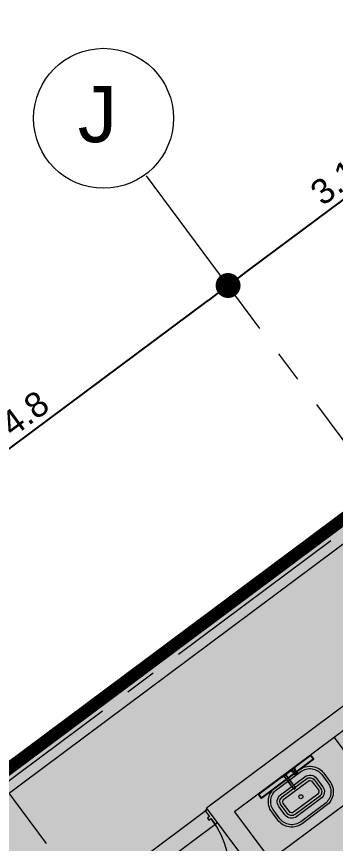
# Model space of a CAD drawing. Header units: metres. Extents: x -466 to 1322, y -1072 to 50.
# Drawn here: x 436.33 to 439.53, y -177.75 to -169.47 of the extents above; entities that cross this region are included whole.
import ezdxf

# ---------------------------------------------------------------- set-up
doc = ezdxf.new("R2010")
doc.units = ezdxf.units.M
for name, pattern in [('B1 P BAJA$0$HIDDEN', [9.525, 6.35, -3.175]), ('CENTER2', [28.575, 19.05, -3.175, 3.175, -3.175]), ('OCULTA2', [0.3, 0.2, -0.1])]:
    doc.linetypes.add(name, pattern=pattern)
for name, color, linetype, lineweight in [('A - Hatch muros', 4, 'Continuous', 0), ('A - MURO BAJO', 2, 'Continuous', 0), ('A - PROY', 250, 'B1 P BAJA$0$HIDDEN', 0), ('A - TXT 100 -1', 2, 'Continuous', 0), ('A-ACCESORIOS DE BAÑO', 6, 'Continuous', 0), ('A-COTAS', 41, 'Continuous', 0), ('A-DOOR', 2, 'Continuous', 9), ('A-EJES', 61, 'CENTER2', 0), ('A-Fixt', 122, 'Continuous', 5), ('A-MURO INT', 4, 'Continuous', 0)]:
    doc.layers.add(name, color=color, linetype=linetype, lineweight=lineweight)
for name, color, linetype in [('A-MIRROR', 8, 'Continuous'), ('A-PUERTA', 2, 'Continuous'), ('Poligono Fisico', 3, 'Continuous')]:
    doc.layers.add(name, color=color, linetype=linetype)
doc.layers.add('Hatch Interior', color=7, linetype='Continuous', lineweight=0, true_color=0xaf6350)
doc.styles.get("Standard").update_dxf_attribs({"font": 'arial.ttf'})
doc.styles.add('Style-Arial', font='arial.ttf')
doc.dimstyles.new('ISO-25', dxfattribs={"dimscale": 0.1, "dimtxt": 2.5, "dimasz": 2.5, "dimexe": 1.25, "dimexo": 0.625, "dimtad": 1, "dimdsep": 46, "dimtxsty": 'Standard', "dimblk": 'DOT', "dimcen": 2.5, "dimadec": 0, "dimazin": 0, "dimtfac": 1, "dimtmove": 0, "dimatfit": 3, "dimfxl": 1, "dimarcsym": 0})

# ---------------------------------------------------------------- blocks, each defined once
blk = doc.blocks.new('JVAS_Puerta - 0_90 X 2_10-V18-Planta Baja')
at = {"color": 0}
for p, q in [((-0.425, -0.0425), (-0.425, -0.9025)), ((-0.374, -0.0425), (-0.425, -0.0425)), ((-0.374, -0.9025), (-0.374, -0.0425)), ((-0.425, -0.9025), (-0.374, -0.9025))]:
    blk.add_line(p, q, dxfattribs=at)
at = {"layer": 'A - PROY', "color": 18, "linetype": 'Continuous', "ltscale": 100, "true_color": 0x000000}
blk.add_arc((-0.425, -0.0525), 0.85, 273.43981, 0, dxfattribs=at)
at = {"layer": 'A-DOOR', "color": 253, "linetype": 'Continuous', "ltscale": 100}
for p, q in [((-0.45, 0.0425), (0.45, 0.0425)), ((-0.374, -0.1075), (0.45, -0.1075))]:
    blk.add_line(p, q, dxfattribs=at)
at = {"layer": 'A-DOOR'}
for p, q in [((-0.425, 0.0425), (-0.45, 0.0425)), ((-0.45, 0.0425), (-0.45, -0.1075)), ((-0.425, -0.0225), (-0.425, 0.0425)), ((0.45, 0.0425), (0.425, 0.0425)), ((0.425, 0.0425), (0.425, -0.0225)), ((0.45, -0.1075), (0.45, 0.0425)), ((-0.4, -0.0225), (-0.425, -0.0225)), ((-0.425, -0.1075), (-0.425, -0.0425)), ((-0.425, -0.0425), (-0.4, -0.0425)), ((-0.4, -0.0425), (-0.4, -0.0225)), ((0.425, -0.0225), (0.4, -0.0225)), ((0.4, -0.0225), (0.4, -0.0425)), ((0.4, -0.0425), (0.425, -0.0425)), ((0.425, -0.0425), (0.425, -0.1075)), ((-0.45, -0.1075), (-0.425, -0.1075)), ((0.425, -0.1075), (0.45, -0.1075))]:
    blk.add_line(p, q, dxfattribs=at)
blk = doc.blocks.new('monomando powder room')
at = {"layer": 'A-ACCESORIOS DE BAÑO'}
for p, q in [((-98.7727, -159.2227), (-98.7727, -159.2225)), ((-98.7667, -159.2225), (-98.7727, -159.2225)), ((-98.7727, -159.2225), (-98.7667, -159.2225)), ((-98.7727, -159.2233), (-98.7727, -159.2227)), ((-98.7727, -159.2243), (-98.7727, -159.2233)), ((-98.7727, -159.2255), (-98.7727, -159.2243)), ((-98.7727, -159.227), (-98.7727, -159.2255)), ((-98.7727, -159.2285), (-98.7727, -159.227)), ((-98.7727, -159.3065), (-98.7727, -159.2285)), ((-98.766, -159.2228), (-98.7667, -159.2225)), ((-98.766, -159.223), (-98.766, -159.2228)), ((-98.7657, -159.2235), (-98.766, -159.2228)), ((-98.766, -159.2236), (-98.766, -159.223)), ((-98.766, -159.2245), (-98.766, -159.2236)), ((-98.766, -159.2257), (-98.766, -159.2245)), ((-98.766, -159.227), (-98.766, -159.2257)), ((-98.766, -159.2285), (-98.766, -159.227)), ((-98.766, -159.3065), (-98.766, -159.2285)), ((-98.7657, -159.2237), (-98.7657, -159.2235)), ((-98.7657, -159.2242), (-98.7657, -159.2237)), ((-98.7657, -159.225), (-98.7657, -159.2242)), ((-98.7657, -159.226), (-98.7657, -159.225)), ((-98.7657, -159.2272), (-98.7657, -159.226)), ((-98.7657, -159.2285), (-98.7657, -159.2272)), ((-98.7657, -159.2295), (-98.7657, -159.2285)), ((-98.7657, -159.2395), (-98.7657, -159.2285)), ((-98.7657, -159.2322), (-98.7657, -159.2295)), ((-98.7657, -159.2309), (-98.7657, -159.2299)), ((-98.7657, -159.2335), (-98.7657, -159.2309)), ((-98.7657, -159.2367), (-98.7657, -159.2322)), ((-98.7657, -159.2377), (-98.7657, -159.2335)), ((-98.7657, -159.2426), (-98.7657, -159.2367)), ((-98.7657, -159.2395), (-98.7657, -159.2377)), ((-98.7657, -159.2396), (-98.7657, -159.239)), ((-98.7657, -159.2395), (-98.7657, -159.239)), ((-98.7473, -159.2395), (-98.7657, -159.2395)), ((-98.7657, -159.2395), (-98.7473, -159.2395)), ((-98.7657, -159.2413), (-98.7657, -159.2396)), ((-98.7657, -159.2441), (-98.7657, -159.2413)), ((-98.7657, -159.2493), (-98.7657, -159.2426)), ((-98.7657, -159.2477), (-98.7657, -159.2441)), ((-98.7657, -159.2519), (-98.7657, -159.2477)), ((-98.7657, -159.2565), (-98.7657, -159.2493)), ((-98.7657, -159.2565), (-98.7657, -159.2519)), ((-98.7657, -159.261), (-98.7657, -159.2565)), ((-98.7657, -159.2637), (-98.7657, -159.2565)), ((-98.7657, -159.2652), (-98.7657, -159.261)), ((-98.7657, -159.2704), (-98.7657, -159.2637)), ((-98.7657, -159.2689), (-98.7657, -159.2652)), ((-98.7657, -159.2717), (-98.7657, -159.2689)), ((-98.7657, -159.2763), (-98.7657, -159.2704)), ((-98.7657, -159.2734), (-98.7657, -159.2717)), ((-98.7657, -159.274), (-98.7657, -159.2734)), ((-98.7473, -159.2735), (-98.7657, -159.2735)), ((-98.7657, -159.3065), (-98.7657, -159.2735)), ((-98.7657, -159.2753), (-98.7657, -159.2735)), ((-98.7657, -159.2735), (-98.7473, -159.2735)), ((-98.7657, -159.274), (-98.7657, -159.2735)), ((-98.7469, -159.2397), (-98.7473, -159.2395)), ((-98.7473, -159.2735), (-98.7469, -159.2732)), ((-98.7467, -159.2402), (-98.7469, -159.2397)), ((-98.7469, -159.2403), (-98.7469, -159.2397)), ((-98.7469, -159.242), (-98.7469, -159.2403)), ((-98.7469, -159.2446), (-98.7469, -159.242)), ((-98.7469, -159.2481), (-98.7469, -159.2446)), ((-98.7469, -159.2522), (-98.7469, -159.2481)), ((-98.7469, -159.2565), (-98.7469, -159.2522)), ((-98.7469, -159.2608), (-98.7469, -159.2565)), ((-98.7469, -159.2648), (-98.7469, -159.2608)), ((-98.7469, -159.2683), (-98.7469, -159.2648)), ((-98.7469, -159.271), (-98.7469, -159.2683)), ((-98.7469, -159.2726), (-98.7469, -159.271)), ((-98.7469, -159.2732), (-98.7469, -159.2726)), ((-98.7469, -159.2732), (-98.7467, -159.2727)), ((-98.7467, -159.2405), (-98.7467, -159.2402)), ((-98.7427, -159.2405), (-98.7467, -159.2405)), ((-98.7467, -159.2411), (-98.7467, -159.2405)), ((-98.7467, -159.2405), (-98.7427, -159.2405)), ((-98.7467, -159.2426), (-98.7467, -159.2411)), ((-98.7467, -159.2452), (-98.7467, -159.2426)), ((-98.7467, -159.2485), (-98.7467, -159.2452)), ((-98.7467, -159.2523), (-98.7467, -159.2485)), ((-98.7467, -159.2565), (-98.7467, -159.2523)), ((-98.7467, -159.2606), (-98.7467, -159.2565)), ((-98.7467, -159.2644), (-98.7467, -159.2606)), ((-98.7467, -159.2677), (-98.7467, -159.2644)), ((-98.7467, -159.2703), (-98.7467, -159.2677)), ((-98.7467, -159.2719), (-98.7467, -159.2703)), ((-98.7467, -159.2725), (-98.7467, -159.2719)), ((-98.7467, -159.2727), (-98.7467, -159.2725)), ((-98.7467, -159.2725), (-98.7427, -159.2725)), ((-98.7427, -159.2725), (-98.7467, -159.2725)), ((-98.7286, -159.2395), (-98.7427, -159.2395)), ((-98.7427, -159.2401), (-98.7427, -159.2395)), ((-98.7416, -159.2401), (-98.7427, -159.2395)), ((-98.7427, -159.2395), (-98.7286, -159.2395)), ((-98.7427, -159.2405), (-98.7427, -159.2401)), ((-98.7413, -159.2406), (-98.7427, -159.2405)), ((-98.7427, -159.2725), (-98.7413, -159.2723)), ((-98.7427, -159.2728), (-98.7427, -159.2725)), ((-98.7427, -159.2735), (-98.7416, -159.2728)), ((-98.7427, -159.2735), (-98.7427, -159.2728)), ((-98.7427, -159.2735), (-98.7286, -159.2735)), ((-98.7286, -159.2735), (-98.7427, -159.2735)), ((-98.7407, -159.2417), (-98.7416, -159.2401)), ((-98.7416, -159.2728), (-98.7407, -159.2712)), ((-98.7398, -159.2445), (-98.7407, -159.2417)), ((-98.7407, -159.2712), (-98.7398, -159.2684)), ((-98.7392, -159.248), (-98.7398, -159.2445)), ((-98.7398, -159.2684), (-98.7392, -159.2649)), ((-98.7388, -159.2521), (-98.7392, -159.248)), ((-98.7392, -159.2649), (-98.7388, -159.2608)), ((-98.7387, -159.2565), (-98.7388, -159.2521)), ((-98.7388, -159.2608), (-98.7387, -159.2565)), ((-98.7286, -159.2395), (-98.7122, -159.2395)), ((-98.7122, -159.2395), (-98.7286, -159.2395)), ((-98.7256, -159.2735), (-98.7286, -159.2735)), ((-98.7286, -159.2735), (-98.7256, -159.2735)), ((-98.7256, -159.2735), (-98.7122, -159.2735)), ((-98.7122, -159.2735), (-98.7256, -159.2735)), ((-98.7103, -159.2395), (-98.7122, -159.2395)), ((-98.7122, -159.2395), (-98.7103, -159.2395)), ((-98.7122, -159.2735), (-98.7103, -159.2735)), ((-98.7103, -159.2735), (-98.7122, -159.2735)), ((-98.7099, -159.2398), (-98.7103, -159.2395)), ((-98.7103, -159.2735), (-98.7099, -159.2731)), ((-98.7097, -159.2403), (-98.7099, -159.2398)), ((-98.7099, -159.2731), (-98.7097, -159.2727)), ((-98.7097, -159.2565), (-98.7097, -159.2403)), ((-98.7097, -159.2727), (-98.7097, -159.2565)), ((-98.7727, -159.3845), (-98.7727, -159.3065)), ((-98.7727, -159.3845), (-98.7727, -159.3065)), ((-98.766, -159.3845), (-98.766, -159.3065)), ((-98.766, -159.3845), (-98.766, -159.3065)), ((-98.7657, -159.2795), (-98.7657, -159.2753)), ((-98.7657, -159.2808), (-98.7657, -159.2763)), ((-98.7657, -159.2821), (-98.7657, -159.2795)), ((-98.7657, -159.2835), (-98.7657, -159.2808)), ((-98.7657, -159.2831), (-98.7657, -159.2821)), ((-98.7657, -159.2845), (-98.7657, -159.2835)), ((-98.7657, -159.343), (-98.7657, -159.3065)), ((-98.7657, -159.3295), (-98.7657, -159.3285)), ((-98.7657, -159.3322), (-98.7657, -159.3295)), ((-98.7657, -159.3309), (-98.7657, -159.3299)), ((-98.7657, -159.3335), (-98.7657, -159.3309)), ((-98.7657, -159.3367), (-98.7657, -159.3322)), ((-98.7657, -159.3377), (-98.7657, -159.3335)), ((-98.7657, -159.3426), (-98.7657, -159.3367)), ((-98.7657, -159.343), (-98.7657, -159.3377)), ((-98.7657, -159.3411), (-98.7657, -159.3405)), ((-98.7657, -159.3426), (-98.7657, -159.3411)), ((-98.7657, -159.3424), (-98.7657, -159.3419)), ((-98.7657, -159.343), (-98.7657, -159.3424)), ((-98.7657, -159.3493), (-98.7657, -159.3426)), ((-98.7657, -159.3452), (-98.7657, -159.3426)), ((-98.7653, -159.3443), (-98.7657, -159.343)), ((-98.7657, -159.3485), (-98.7657, -159.3452)), ((-98.7657, -159.3524), (-98.7657, -159.3485)), ((-98.7657, -159.3565), (-98.7657, -159.3493)), ((-98.7657, -159.3565), (-98.7657, -159.3524)), ((-98.7657, -159.3606), (-98.7657, -159.3565)), ((-98.7657, -159.3637), (-98.7657, -159.3565)), ((-98.7645, -159.3453), (-98.7653, -159.3443)), ((-98.7635, -159.3458), (-98.7645, -159.3453)), ((-98.7627, -159.346), (-98.7635, -159.3458)), ((-98.7622, -159.346), (-98.7627, -159.346)), ((-98.7627, -159.346), (-98.7622, -159.346)), ((-98.6502, -159.346), (-98.7622, -159.346)), ((-98.7622, -159.346), (-98.6502, -159.346)), ((-98.6459, -159.346), (-98.6502, -159.346)), ((-98.6502, -159.346), (-98.6459, -159.346)), ((-98.6459, -159.346), (-98.6416, -159.346)), ((-98.6416, -159.346), (-98.6459, -159.346)), ((-98.6416, -159.346), (-98.6375, -159.346)), ((-98.6375, -159.346), (-98.6416, -159.346)), ((-98.6337, -159.346), (-98.6375, -159.346)), ((-98.6375, -159.346), (-98.6337, -159.346)), ((-98.6301, -159.346), (-98.6337, -159.346)), ((-98.6337, -159.346), (-98.6301, -159.346)), ((-98.6268, -159.346), (-98.6301, -159.346)), ((-98.6301, -159.346), (-98.6268, -159.346)), ((-98.624, -159.346), (-98.6268, -159.346)), ((-98.6268, -159.346), (-98.624, -159.346)), ((-98.624, -159.346), (-98.6216, -159.346)), ((-98.6216, -159.346), (-98.624, -159.346)), ((-98.6216, -159.346), (-98.6197, -159.346)), ((-98.6197, -159.346), (-98.6216, -159.346)), ((-98.6055, -159.346), (-98.6197, -159.346)), ((-98.6197, -159.346), (-98.6055, -159.346)), ((-98.603, -159.3464), (-98.6055, -159.346)), ((-98.6006, -159.3474), (-98.603, -159.3464)), ((-98.5986, -159.3491), (-98.6006, -159.3474)), ((-98.597, -159.3513), (-98.5986, -159.3491)), ((-98.596, -159.3538), (-98.597, -159.3513)), ((-98.5957, -159.3565), (-98.596, -159.3538)), ((-98.5957, -159.3565), (-98.596, -159.3538)), ((-98.596, -159.3592), (-98.5957, -159.3565)), ((-98.596, -159.3592), (-98.5957, -159.3565)), ((-98.7727, -159.386), (-98.7727, -159.3845)), ((-98.7727, -159.3875), (-98.7727, -159.386)), ((-98.7727, -159.3887), (-98.7727, -159.3875)), ((-98.7727, -159.3897), (-98.7727, -159.3887)), ((-98.7727, -159.3903), (-98.7727, -159.3897)), ((-98.7727, -159.3905), (-98.7727, -159.3903)), ((-98.7727, -159.3905), (-98.7667, -159.3905)), ((-98.7667, -159.3905), (-98.7727, -159.3905)), ((-98.7667, -159.3905), (-98.766, -159.3902)), ((-98.766, -159.386), (-98.766, -159.3845)), ((-98.766, -159.3873), (-98.766, -159.386)), ((-98.766, -159.3885), (-98.766, -159.3873)), ((-98.766, -159.3894), (-98.766, -159.3885)), ((-98.766, -159.39), (-98.766, -159.3894)), ((-98.766, -159.3902), (-98.7657, -159.3895)), ((-98.766, -159.3902), (-98.766, -159.39)), ((-98.7657, -159.3645), (-98.7657, -159.3606)), ((-98.7657, -159.3704), (-98.7657, -159.3637)), ((-98.7657, -159.3678), (-98.7657, -159.3645)), ((-98.7657, -159.3704), (-98.7657, -159.3678)), ((-98.7657, -159.37), (-98.7653, -159.3687)), ((-98.7657, -159.3845), (-98.7657, -159.37)), ((-98.7657, -159.3845), (-98.7657, -159.37)), ((-98.7657, -159.3753), (-98.7657, -159.37)), ((-98.7657, -159.3706), (-98.7657, -159.37)), ((-98.7657, -159.3763), (-98.7657, -159.3704)), ((-98.7657, -159.3719), (-98.7657, -159.3704)), ((-98.7657, -159.3711), (-98.7657, -159.3706)), ((-98.7657, -159.3725), (-98.7657, -159.3719)), ((-98.7657, -159.3795), (-98.7657, -159.3753)), ((-98.7657, -159.3808), (-98.7657, -159.3763)), ((-98.7657, -159.3821), (-98.7657, -159.3795)), ((-98.7657, -159.3835), (-98.7657, -159.3808)), ((-98.7657, -159.3831), (-98.7657, -159.3821)), ((-98.7657, -159.3845), (-98.7657, -159.3835)), ((-98.7657, -159.3858), (-98.7657, -159.3845)), ((-98.7657, -159.387), (-98.7657, -159.3858)), ((-98.7657, -159.388), (-98.7657, -159.387)), ((-98.7657, -159.3888), (-98.7657, -159.388)), ((-98.7657, -159.3893), (-98.7657, -159.3888)), ((-98.7657, -159.3895), (-98.7657, -159.3893)), ((-98.7653, -159.3687), (-98.7645, -159.3677)), ((-98.7645, -159.3677), (-98.7635, -159.3672)), ((-98.7635, -159.3672), (-98.7627, -159.367)), ((-98.7627, -159.367), (-98.7622, -159.367)), ((-98.7622, -159.367), (-98.7627, -159.367)), ((-98.6502, -159.367), (-98.7622, -159.367)), ((-98.7622, -159.367), (-98.6502, -159.367)), ((-98.6459, -159.367), (-98.6502, -159.367)), ((-98.6502, -159.367), (-98.6459, -159.367)), ((-98.6416, -159.367), (-98.6459, -159.367)), ((-98.6459, -159.367), (-98.6416, -159.367)), ((-98.6375, -159.367), (-98.6416, -159.367)), ((-98.6416, -159.367), (-98.6375, -159.367)), ((-98.6375, -159.367), (-98.6337, -159.367)), ((-98.6337, -159.367), (-98.6375, -159.367)), ((-98.6337, -159.367), (-98.6301, -159.367)), ((-98.6301, -159.367), (-98.6337, -159.367)), ((-98.6268, -159.367), (-98.6301, -159.367)), ((-98.6301, -159.367), (-98.6268, -159.367)), ((-98.624, -159.367), (-98.6268, -159.367)), ((-98.6268, -159.367), (-98.624, -159.367)), ((-98.624, -159.367), (-98.6216, -159.367)), ((-98.6216, -159.367), (-98.624, -159.367)), ((-98.6216, -159.367), (-98.6197, -159.367)), ((-98.6197, -159.367), (-98.6216, -159.367)), ((-98.6197, -159.367), (-98.6055, -159.367)), ((-98.6055, -159.367), (-98.6197, -159.367)), ((-98.6055, -159.367), (-98.603, -159.3666)), ((-98.603, -159.3666), (-98.6006, -159.3656)), ((-98.6006, -159.3656), (-98.5986, -159.3639)), ((-98.5986, -159.3639), (-98.597, -159.3617)), ((-98.597, -159.3617), (-98.596, -159.3592))]:
    blk.add_line(p, q, dxfattribs=at)
blk = doc.blocks.new('_Dot')
at = {"color": 0, "linetype": 'ByBlock', "lineweight": -2}
blk.add_line((-0.5, 0), (-1, 0), dxfattribs=at)
at = {"color": 0, "linetype": 'ByBlock', "const_width": 0.5}
blk.add_lwpolyline([(-0.25, 0, 1), (0.25, 0, 1)], format="xyb", close=True, dxfattribs=at)
blk = doc.blocks.new('*D57')
at = {"layer": 'A-COTAS', "color": 0, "lineweight": -2, "transparency": 16777216}
for p, q in [((438.4178, -172.1114), (438.3805, -172.0613)), ((434.8071, -174.8807), (438.2547, -172.3109)), ((434.5693, -174.9799), (434.5319, -174.9298))]:
    blk.add_line(p, q, dxfattribs=at)
at = {"layer": 'Defpoints', "color": 0, "transparency": 16777216}
for p in [(438.4552, -172.1615), (438.4552, -172.1615), (434.6066, -175.0301)]:
    blk.add_point(p, dxfattribs=at)
at = {"layer": 'A-COTAS', "color": 0, "lineweight": -2, "transparency": 16777216, "xscale": 0.25, "yscale": 0.25, "zscale": 0.25}
for p, rotation in [((438.4552, -172.1615), 36.6996102329027), ((434.6066, -175.0301), 216.6996102329027)]:
    blk.add_blockref('_Dot', p, dxfattribs=dict(at, rotation=rotation))
at = {"layer": 'A-COTAS', "color": 0, "transparency": 16777216, "insert": (436.4173, -173.4433), "char_height": 0.25, "attachment_point": 5, "rotation": 36.69961}
blk.add_mtext('4.8', dxfattribs=at)
blk = doc.blocks.new('*D58')
at = {"layer": 'A-COTAS', "color": 0, "lineweight": -2, "transparency": 16777216}
for p, q in [((440.937, -170.2337), (440.8996, -170.1836)), ((438.6556, -172.0121), (440.7739, -170.4332)), ((438.4178, -172.1114), (438.3805, -172.0613))]:
    blk.add_line(p, q, dxfattribs=at)
at = {"layer": 'Defpoints', "color": 0, "transparency": 16777216}
for p in [(440.9743, -170.2838), (440.9743, -170.2838), (438.4552, -172.1615)]:
    blk.add_point(p, dxfattribs=at)
at = {"layer": 'A-COTAS', "color": 0, "lineweight": -2, "transparency": 16777216, "xscale": 0.25, "yscale": 0.25, "zscale": 0.25}
for p, rotation in [((440.9743, -170.2838), 36.6996102329027), ((438.4552, -172.1615), 216.6996102329027)]:
    blk.add_blockref('_Dot', p, dxfattribs=dict(at, rotation=rotation))
at = {"layer": 'A-COTAS', "color": 0, "transparency": 16777216, "insert": (439.6011, -171.0701), "char_height": 0.25, "attachment_point": 5, "rotation": 36.69961}
blk.add_mtext('3.14', dxfattribs=at)

msp = doc.modelspace()

# ---------------------------------------------------------------- hatches: boundary and pattern name
at = {"layer": 'A - Hatch muros', "transparency": 33554687}
h = msp.add_hatch(color=256, dxfattribs=at)
h.dxf.hatch_style = 1
h.paths.add_polyline_path([(420.6654, -194.9835), (419.3411, -195.9678), (418.2667, -194.5262), (416.6631, -195.7215), (417.7382, -197.1638), (413.4672, -200.3473), (408.2908, -197.8447), (446.0819, -169.6766), (446.5002, -170.2378), (446.3399, -170.3573), (446.041, -169.9565), (408.6746, -197.8081), (413.445, -200.1144), (417.4583, -197.123), (416.3826, -195.6798), (418.3068, -194.2454), (419.3826, -195.6887), (420.5452, -194.8222), (421.0663, -194.4337), (418.8551, -191.4671), (419.0155, -191.3476), (421.3462, -194.4746), (420.6647, -194.9825)])
h = msp.add_hatch(color=256, dxfattribs=at)
h.dxf.hatch_style = 1
h.paths.add_polyline_path([(450.8226, -172.5038), (443.1164, -178.2478), (445.6862, -181.6954), (445.5258, -181.815), (444.2111, -180.051), (443.8102, -180.3498), (443.6906, -180.1895), (444.0915, -179.8907), (442.1194, -177.2448), (439.5537, -179.1572), (439.4342, -178.9968), (441.9999, -177.0845), (440.9241, -175.6412), (438.5188, -177.4341), (439.1164, -178.2359), (438.9561, -178.3554), (438.2389, -177.3933), (440.8046, -175.4809), (440.6253, -175.2404), (440.7857, -175.1208), (441.1443, -175.6019), (442.7478, -174.4067), (442.8674, -174.567), (441.2638, -175.7623), (442.9969, -178.0874), (444.4401, -177.0117), (443.1851, -175.328), (443.3454, -175.2084), (444.6004, -176.8922), (448.8499, -173.7248), (448.6108, -173.4041), (448.7712, -173.2846), (449.0102, -173.6053), (450.7461, -172.3114)])
at = {"layer": 'Hatch Interior', "transparency": 33554687}
h = msp.add_hatch(color=256, dxfattribs=at)
h.dxf.hatch_style = 1
edge = h.paths.add_edge_path()
edge.add_line((417.7382, -197.1638), (419.3856, -199.3747))
edge.add_arc((419.7198, -199.9897), 0.7, 36.69961, 118.51779, ccw=False)
edge.add_line((420.2811, -199.5714), (421.6441, -198.5555))
edge.add_line((421.6441, -198.5555), (425.1105, -200.2313))
edge.add_line((425.1105, -200.2313), (423.8168, -202.9072))
edge.add_line((423.8168, -202.9072), (449.7456, -215.4426))
edge.add_line((449.7456, -215.4426), (452.2266, -210.3109))
edge.add_line((452.2266, -210.3109), (452.8795, -208.9604))
edge.add_line((452.8795, -208.9604), (426.2831, -196.1578))
edge.add_line((426.2831, -196.1578), (424.9683, -194.3939))
edge.add_line((424.9683, -194.3939), (443.8484, -180.3214))
edge.add_line((443.8484, -180.3214), (442.6531, -178.7178))
edge.add_line((442.6531, -178.7178), (449.1895, -173.8458))
edge.add_line((449.1895, -173.8458), (446.0819, -169.6766))
edge.add_line((446.0819, -169.6766), (408.2908, -197.8447))
edge.add_line((408.2908, -197.8447), (413.4672, -200.3473))
edge.add_line((413.4672, -200.3473), (417.7382, -197.1638))

# ---------------------------------------------------------------- linework, layer by layer
at = {"layer": 'A - MURO BAJO', "ltscale": 0.05}
msp.add_lwpolyline([(438.8774, -177.9152), (439.8796, -177.1682), (439.521, -176.6871)], dxfattribs=at)
at = {"layer": 'A - TXT 100 -1'}
msp.add_circle((437.207, -170.4869), 0.7011, dxfattribs=at)
at = {"layer": 'A-EJES', "ltscale": 0.1}
for p, q in [((446.3597, -169.5942), (404.6559, -200.6788)), ((445.606, -181.7552), (437.626, -171.049)), ((441.7575, -184.6238), (433.7774, -173.9176))]:
    msp.add_line(p, q, dxfattribs=at)
at = {"layer": 'A-Fixt'}
for points in [[(439.4399, -177.3712), (439.1975, -177.5518, -0.414214), (438.9543, -177.5163), (438.8931, -177.4343, -0.414214), (438.9286, -177.191), (439.171, -177.0104, -0.414214), (439.4143, -177.0458), (439.4754, -177.1279, -0.414214)], [(439.4255, -177.3518), (439.1831, -177.5325, -0.414214), (438.9736, -177.5019), (438.9125, -177.4199, -0.414214), (438.943, -177.2104), (439.1854, -177.0297, -0.414214), (439.3949, -177.0603), (439.456, -177.1423, -0.414214)], [(439.3866, -177.2997), (439.1443, -177.4803, -0.414214), (439.0257, -177.463), (438.9646, -177.381, -0.414214), (438.9819, -177.2625), (439.2243, -177.0818, -0.414214), (439.3428, -177.0991), (439.4039, -177.1811, -0.414214)], [(439.3706, -177.2782), (439.1282, -177.4588, -0.414214), (439.0473, -177.447), (438.9861, -177.365, -0.414214), (438.9979, -177.284), (439.2403, -177.1034, -0.414214), (439.3213, -177.1152), (439.3824, -177.1972, -0.414214)], [(439.3539, -177.2558), (439.1116, -177.4365, -0.414214), (439.0696, -177.4304), (439.0085, -177.3483, -0.414214), (439.0146, -177.3064), (439.257, -177.1257, -0.414214), (439.2989, -177.1318), (439.3601, -177.2138, -0.414214)]]:
    msp.add_lwpolyline(points, format="xyb", close=True, dxfattribs=at)
msp.add_circle((439.1849, -177.282), 0.02, dxfattribs=at)
at = {"layer": 'A-MIRROR'}
msp.add_lwpolyline([(438.7593, -177.2548), (438.7892, -177.2949), (439.3104, -176.9065), (439.2805, -176.8664)], close=True, dxfattribs=at)
at = {"layer": 'A-MURO INT'}
msp.add_lwpolyline([(420.6654, -194.9835), (419.3411, -195.9678), (418.2667, -194.5262), (416.6631, -195.7215), (417.7382, -197.1638), (413.4672, -200.3473), (408.2908, -197.8447), (446.0819, -169.6766), (446.5002, -170.2378), (446.3399, -170.3573), (446.041, -169.9565), (408.6746, -197.8081), (413.445, -200.1144), (417.4583, -197.123), (416.3826, -195.6798), (418.3068, -194.2454), (419.3826, -195.6887), (420.5452, -194.8222), (421.0663, -194.4337), (418.8551, -191.4671), (419.0155, -191.3476), (421.3462, -194.4746), (420.6647, -194.9825)], close=True, dxfattribs=at)
for points in [[(438.9561, -178.3554), (438.2389, -177.3933), (440.8046, -175.4809), (440.6253, -175.2404), (440.7857, -175.1208), (441.1443, -175.6019), (442.7478, -174.4067), (442.8674, -174.567), (441.2638, -175.7623), (442.9969, -178.0874), (444.4401, -177.0117), (443.1851, -175.328), (443.3454, -175.2084), (444.6004, -176.8922), (448.8499, -173.7248)], [(439.4342, -178.9968), (441.9999, -177.0845), (440.9241, -175.6412), (438.5188, -177.4341), (439.1164, -178.2359)]]:
    msp.add_lwpolyline(points, dxfattribs=at)
at = {"layer": 'Hatch Interior'}
msp.add_lwpolyline([(417.7382, -197.1638), (419.3856, -199.3747, -0.372981), (420.2811, -199.5714), (421.6441, -198.5555), (425.1105, -200.2313), (423.8168, -202.9072), (449.7456, -215.4426), (452.2266, -210.3109), (452.8795, -208.9604), (426.2776, -196.0996), (424.9683, -194.3939), (443.8484, -180.3214), (442.6531, -178.7178), (449.1895, -173.8458), (446.0819, -169.6766), (408.2908, -197.8447), (413.4672, -200.3473)], format="xyb", close=True, dxfattribs=at)
at = {"layer": 'Poligono Fisico', "color": 5, "linetype": 'OCULTA2', "const_width": 0.125}
msp.add_lwpolyline([(450.8561, -218.239), (409.0603, -197.2712), (450.4645, -166.4099), (465.8133, -205.0581)], close=True, dxfattribs=at)

# ---------------------------------------------------------------- block references
at = {"layer": 'A-Fixt', "rotation": 306.6996102268553}
msp.add_blockref('monomando powder room', (625.8172, -161.02), dxfattribs=at)
at = {"layer": 'A-PUERTA', "xscale": 1.111111111111195, "yscale": 1.111111111111195, "zscale": 1.111111111111195, "rotation": 36.69961023292782}
msp.add_blockref('JVAS_Puerta - 0_90 X 2_10-V18-Planta Baja', (437.8762, -177.7433), dxfattribs=at)

# ---------------------------------------------------------------- texts
at = {"layer": 'A - TXT 100 -1', "style": 'Style-Arial'}
msp.add_text('J', height=0.5637, rotation=359.72275, dxfattribs=at).set_placement((436.9479, -170.7255))

# ---------------------------------------------------------------- dimensions: what is measured, and where the dimension line sits
at = {"layer": 'A-COTAS'}
for base, p1, p2, picture, middle in [((440.9743, -170.2838), (438.4552, -172.1615), (440.9743, -170.2838), '*D58', (439.6011, -171.0701)), ((438.4552, -172.1615), (434.6066, -175.0301), (438.4552, -172.1615), '*D57', (436.4173, -173.4433))]:
    dim = msp.add_linear_dim(base=base, p1=p1, p2=p2, angle=36.69961, dimstyle='ISO-25', override={"dimtmove": 1}, dxfattribs=at)
    dim.commit()
    dim.dimension.update_dxf_attribs({"geometry": picture, "text_midpoint": middle})

doc.saveas('drawing.dxf')
